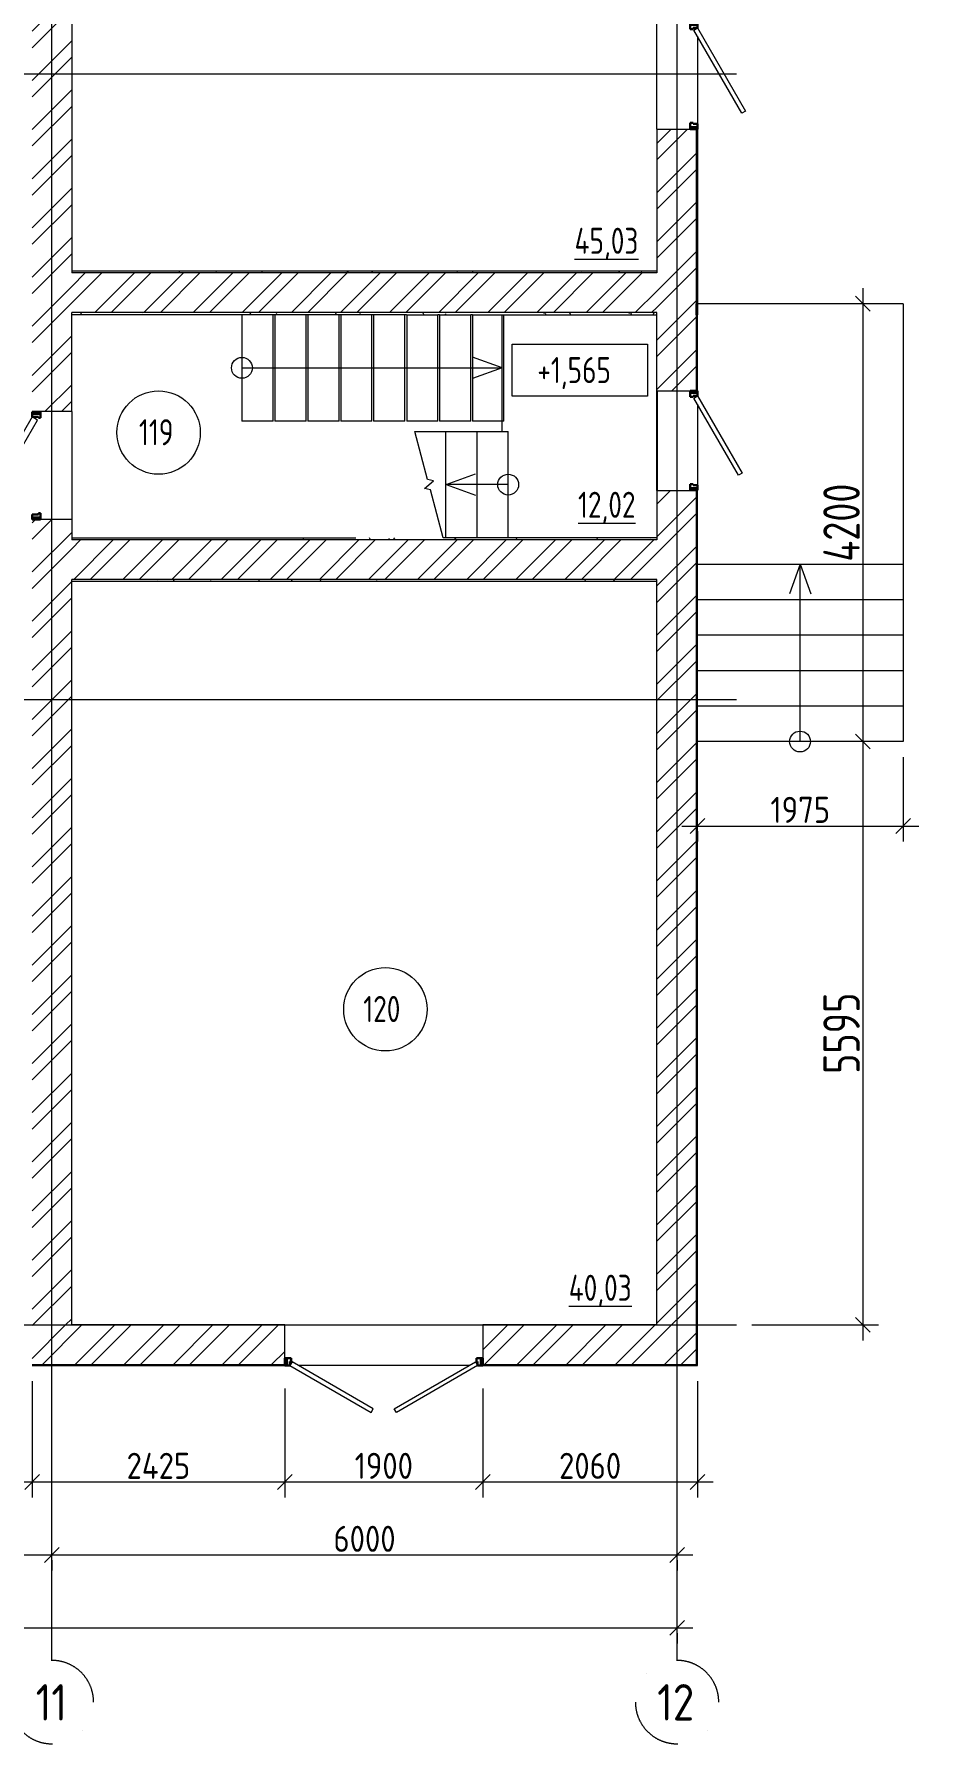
# Model space of a CAD drawing. Header units: millimetres. Extents: x 3292171 to 3365605, y -644412 to -600630.
# Drawn here: x 3357115 to 3365605, y -630691 to -614293 of the extents above; entities that cross this region are included whole.
import ezdxf

# ---------------------------------------------------------------- set-up
doc = ezdxf.new("R2010")
doc.units = ezdxf.units.MM
doc.header["$LTSCALE"] = 0.5
doc.linetypes.add('ADSK_Линия сетки', pattern=[25, 20, -2.5, 0, -2.5])
doc.linetypes.add('штрихпунктирная', pattern=[25.4, 12.7, -6.35, 0, -6.35])
doc.layers.add('A-DOOR', color=7, linetype='Continuous', lineweight=18, true_color=0x7f7f7f)
for name, color, linetype, lineweight in [('Каркас_Импост', 7, 'Continuous', 30), ('Лестницы', 7, 'Continuous', 18), ('Марки помещений', 7, 'Continuous', 20), ('Монтажный зазор', 7, 'Continuous', 30), ('ОСИ', 115, 'штрихпунктирная', 20), ('Панель', 7, 'Continuous', 18), ('Типовые аннотации', 7, 'Continuous', 18), ('Элементы узлов', 7, 'Continuous', 18)]:
    doc.layers.add(name, color=color, linetype=linetype, lineweight=lineweight)
doc.styles.add('GOST Common_1', font='GOST_Common.ttf', dxfattribs={"width": 0.9, "height": 250})
doc.styles.add('GOST Common_2', font='GOST_Common.ttf', dxfattribs={"width": 0.8, "height": 350})
doc.dimstyles.new('ADSK_Основной_2_5_мм', dxfattribs={"dimscale": 304.8, "dimtxt": 251.428749, "dimasz": 0.463911, "dimexe": 0.492126, "dimexo": 0.492126, "dimgap": 0.098425, "dimtad": 1, "dimdec": 3, "dimrnd": 0.001, "dimdsep": 46, "dimtxsty": 'GOST Common_1', "dimblk1": 'OBLIQUE', "dimblk2": 'OBLIQUE', "dimsah": 1, "dimcen": 0.09, "dimdle": 0.492126, "dimazin": 2, "dimtfac": 1, "dimtdec": 4, "dimtix": 1, "dimtmove": 0, "dimatfit": 3, "dimfxl": 1, "dimtvp": 1, "dimtolj": 1, "dimtzin": 0, "dimlwd": 20, "dimlwe": 20, "dimarcsym": 2})
doc.dimstyles.new('ADSK_Основной_2_5_мм_1', dxfattribs={"dimscale": 304.8, "dimtxt": 251.428749, "dimasz": 0.463911, "dimexe": 0.492126, "dimexo": 0.492126, "dimgap": 0.098425, "dimtad": 1, "dimdec": 3, "dimrnd": 0.001, "dimdsep": 46, "dimtxsty": 'GOST Common_1', "dimblk1": 'OBLIQUE', "dimblk2": 'OBLIQUE', "dimsah": 1, "dimcen": 0.09, "dimdle": 0.492126, "dimazin": 2, "dimtfac": 1, "dimtdec": 4, "dimtix": 1, "dimtmove": 1, "dimatfit": 3, "dimfxl": 1, "dimtvp": 1, "dimtolj": 1, "dimtzin": 0, "dimlwd": 20, "dimlwe": 20, "dimarcsym": 2})
doc.dimstyles.new('ADSK_Основной_2_5_мм_Округление_до_1_мм', dxfattribs={"dimscale": 304.8, "dimtxt": 251.428749, "dimasz": 0.463911, "dimexe": 0.492126, "dimexo": 0.492126, "dimgap": 0.098425, "dimtad": 1, "dimdec": 0, "dimdsep": 46, "dimtxsty": 'GOST Common_2', "dimblk1": 'OBLIQUE', "dimblk2": 'OBLIQUE', "dimsah": 1, "dimcen": 0.09, "dimdle": 0.492126, "dimazin": 2, "dimtfac": 1, "dimtdec": 4, "dimtix": 1, "dimtmove": 0, "dimatfit": 3, "dimfxl": 1, "dimtvp": 1, "dimtolj": 1, "dimtzin": 0, "dimlwd": 20, "dimlwe": 20, "dimarcsym": 2})
pattern_1 = [(45, (3327284.68, -617673.4), (-235.7317, 235.7317), []), (45, (3327441.83, -617673.4), (-235.7317, 235.7317), [])]
pattern_2 = [(45, (3327284.68, -617673.39), (-106.066, 106.066), [])]
pattern_3 = [(0, (3327284.68, -617673.39), (406.4, 101.6), [33.528, -271.272, 33.528, -271.272, -1625.6]), (0, (3327284.68, -617673.39), (406.4, 101.6), [-609.6, 33.528, -576.072, 33.528, -271.272, -711.2]), (0, (3327284.68, -617673.39), (406.4, 101.6), [-1524, 33.528, -169.672, 33.528, -474.472]), (120, (3327437.08, -617622.59), (-291.18818, 301.15272), [33.528, -271.272, 33.528, -271.272, -1625.6]), (120, (3327437.08, -617622.59), (-291.18818, 301.15272), [-609.6, 33.528, -576.072, 33.528, -271.272, -711.2]), (120, (3327437.08, -617622.59), (-291.18818, 301.15272), [-1524, 33.528, -169.672, 33.528, -474.472]), (240, (3327487.88, -617419.39), (-115.21182, -402.75272), [33.528, -271.272, 33.528, -271.272, -1625.6]), (240, (3327487.88, -617419.39), (-115.21182, -402.75272), [-609.6, 33.528, -576.072, 33.528, -271.272, -711.2]), (240, (3327487.88, -617419.39), (-115.21182, -402.75272), [-1524, 33.528, -169.672, 33.528, -474.472])]

# ---------------------------------------------------------------- blocks, each defined once
blk = doc.blocks.new('Лестница в АБК - Лестница в АБК-897590-004_АР_РД_План_0_000')
at = {"layer": 'Лестницы'}
for p, q in [((31824, 690), (31824, -330)), ((32124, -330), (32124, 690)), ((32140, 690), (32140, -330)), ((32440, -330), (32440, 690)), ((32456, 690), (32456, -330)), ((32756, -330), (32756, 690)), ((32772, 690), (32772, -330)), ((33072, -330), (33072, 690)), ((33088, 690), (33088, -330)), ((33388, -330), (33388, 690)), ((33405, 690), (33705, 690)), ((33405, 690), (33405, -330)), ((33705, -330), (33705, 690)), ((33721, 690), (34021, 690)), ((33721, 690), (33721, -330)), ((34021, -330), (34021, 690)), ((34037, 690), (34337, 690)), ((34037, 690), (34037, -330)), ((34320, 690), (35805, 690)), ((34320, -430), (34320, 690)), ((34337, -330), (34337, 690)), ((35810, -40), (35810, -995)), ((32124, -330), (31824, -330)), ((32440, -330), (32140, -330)), ((32756, -330), (32456, -330)), ((33072, -330), (32772, -330)), ((33388, -330), (33088, -330)), ((33705, -330), (33405, -330)), ((33482, -430), (33782, -430)), ((34021, -330), (33721, -330)), ((33782, -430), (34081, -430)), ((33782, -1450), (33782, -430)), ((34337, -330), (34037, -330)), ((34081, -430), (34379, -430)), ((34081, -1450), (34081, -430)), ((34379, -1450), (34379, -430)), ((33782, -1450), (33756, -1450)), ((34081, -1450), (33782, -1450)), ((34379, -1450), (34081, -1450)), ((35805, -1450), (34379, -1450))]:
    blk.add_line(p, q, dxfattribs=at)
blk = doc.blocks.new('AC_Дверь_Двупольная_Стальная - 1900x2490_h_-974125-004_АР_РД_План_0_000')
at = {"layer": 'Каркас_Импост'}
for p, q in [((-930, 195), (-900, 195)), ((-930, 125), (-930, 195)), ((-900, 195), (-900, 155)), ((930, 195), (900, 195)), ((900, 195), (900, 155)), ((930, 125), (930, 195)), ((-890, 125), (-930, 125)), ((-900, 155), (-890, 155)), ((-890, 155), (-890, 125)), ((900, 155), (890, 155)), ((890, 155), (890, 125)), ((890, 125), (930, 125))]:
    blk.add_line(p, q, dxfattribs=at)
at = {"layer": 'Монтажный зазор'}
for p, q in [((-950, 195), (-930, 195)), ((-950, 125), (-950, 195)), ((-930, 195), (-930, 125)), ((950, 195), (930, 195)), ((930, 195), (930, 125)), ((950, 125), (950, 195)), ((-930, 125), (-950, 125)), ((930, 125), (950, 125))]:
    blk.add_line(p, q, dxfattribs=at)
at = {"layer": 'Панель'}
for p, q in [((-900, 195), (-121, 645)), ((-101, 610), (-880, 160)), ((-121, 645), (-101, 610)), ((121, 645), (101, 610)), ((101, 610), (880, 160)), ((900, 195), (121, 645)), ((-880, 160), (-900, 195)), ((880, 160), (900, 195))]:
    blk.add_line(p, q, dxfattribs=at)
blk = doc.blocks.new('AC_Дверь_Однопольная_Стальная - 1020x2250_h_ Н Пр-974121-004_АР_РД_План_0_000')
at = {"layer": 'Каркас_Импост'}
for p, q in [((-490, 195), (-460, 195)), ((-490, 125), (-490, 195)), ((-460, 195), (-460, 155)), ((460, 195), (490, 195)), ((460, 155), (460, 195)), ((490, 195), (490, 125)), ((-450, 125), (-490, 125)), ((-460, 155), (-450, 155)), ((-450, 155), (-450, 125)), ((450, 155), (460, 155)), ((450, 125), (450, 155)), ((490, 125), (450, 125))]:
    blk.add_line(p, q, dxfattribs=at)
at = {"layer": 'Монтажный зазор'}
for p, q in [((-510, 195), (-490, 195)), ((-510, 125), (-510, 195)), ((-490, 195), (-490, 125)), ((490, 195), (510, 195)), ((490, 125), (490, 195)), ((510, 195), (510, 125)), ((-490, 125), (-510, 125)), ((510, 125), (490, 125))]:
    blk.add_line(p, q, dxfattribs=at)
at = {"layer": 'Панель'}
for p, q in [((-460, 195), (337, 655)), ((357, 620), (-440, 160)), ((337, 655), (357, 620)), ((-440, 160), (-460, 195))]:
    blk.add_line(p, q, dxfattribs=at)
blk = doc.blocks.new('AC_Дверь_Однопольная_Стальная - 955x2065_h_ Н Пр-974117-004_АР_РД_План_0_000')
at = {"layer": 'Каркас_Импост'}
for p, q in [((-458, 195), (-428, 195)), ((-458, 125), (-458, 195)), ((-428, 195), (-428, 155)), ((427, 195), (457, 195)), ((427, 155), (427, 195)), ((457, 195), (457, 125)), ((-418, 125), (-458, 125)), ((-428, 155), (-418, 155)), ((-418, 155), (-418, 125)), ((417, 155), (427, 155)), ((417, 125), (417, 155)), ((457, 125), (417, 125))]:
    blk.add_line(p, q, dxfattribs=at)
at = {"layer": 'Монтажный зазор'}
for p, q in [((-478, 195), (-458, 195)), ((-478, 125), (-478, 195)), ((-458, 195), (-458, 125)), ((457, 195), (477, 195)), ((457, 125), (457, 195)), ((477, 195), (477, 125)), ((-458, 125), (-478, 125)), ((477, 125), (457, 125))]:
    blk.add_line(p, q, dxfattribs=at)
at = {"layer": 'Панель'}
for p, q in [((-428, 195), (313, 623)), ((333, 588), (-408, 160)), ((313, 623), (333, 588)), ((-408, 160), (-428, 195))]:
    blk.add_line(p, q, dxfattribs=at)
blk = doc.blocks.new('Входная лестница в АБК - Входная лестница в АБК-955312-004_АР_РД_План_0_000')
at = {"layer": 'Лестницы', "lineweight": 9}
h = blk.add_hatch(dxfattribs=at)
h.set_pattern_fill('FP_87', color=256, style=0, pattern_type=2)
h.set_pattern_definition([(45, (0, 0), (-224.5064, 224.5064), []), (45, (224.5, 0), (-224.5064, 224.5064), [396.875, -79.375, 3.353, -76.022])])
h.paths.add_polyline_path([(36195, 690), (36195, 795), (36190, 795), (36190, 690)], flags=0)
at = {"layer": 'Лестницы', "lineweight": 40}
for q in [(36190, 690), (36195, 795)]:
    blk.add_line((36190, 795), q, dxfattribs=at)
at = {"layer": 'Лестницы'}
for p, q in [((36195, 795), (36195, 690)), ((38170, 795), (36195, 795)), ((38170, 795), (38170, -1705)), ((38170, -1705), (36195, -1705)), ((38170, -1705), (38170, -2045)), ((38170, -2045), (36195, -2045)), ((38170, -2045), (38170, -2385)), ((38170, -2385), (36195, -2385)), ((38170, -2385), (38170, -2725)), ((38170, -2725), (36195, -2725)), ((38170, -2725), (38170, -3065)), ((38170, -3065), (36195, -3065)), ((38170, -3065), (38170, -3405)), ((38170, -3405), (36195, -3405))]:
    blk.add_line(p, q, dxfattribs=at)
blk = doc.blocks.new('AC_Дверь_Однопольная_ПВХ - 1035x2250_h_ В Л-960098-004_АР_РД_План_0_000')
at = {"layer": 'Каркас_Импост'}
for p, q in [((-468, 190), (-498, 190)), ((-498, 190), (-498, 110)), ((-468, 130), (-468, 190)), ((497, 190), (467, 190)), ((467, 190), (467, 130)), ((497, 110), (497, 190)), ((-498, 110), (-458, 110)), ((-458, 130), (-468, 130)), ((-458, 110), (-458, 130)), ((467, 130), (457, 130)), ((457, 130), (457, 110)), ((457, 110), (497, 110))]:
    blk.add_line(p, q, dxfattribs=at)
at = {"layer": 'Монтажный зазор'}
for p, q in [((-498, 190), (-518, 190)), ((-518, 190), (-518, 110)), ((-498, 110), (-498, 190)), ((517, 190), (497, 190)), ((497, 190), (497, 110)), ((517, 110), (517, 190)), ((-518, 110), (-498, 110)), ((497, 110), (517, 110))]:
    blk.add_line(p, q, dxfattribs=at)
at = {"layer": 'Панель'}
for p, q in [((-342, 658), (-372, 606)), ((467, 190), (-342, 658)), ((-372, 606), (437, 138)), ((437, 138), (467, 190))]:
    blk.add_line(p, q, dxfattribs=at)
blk = doc.blocks.new('ADSK_Стрелка - По умолчанию-1677049-004_АР_РД_План_0_000')
at = {"layer": 'Элементы узлов', "lineweight": 18}
blk.add_line((0, 0), (2496, 0), dxfattribs=at)
blk = doc.blocks.new('Линия разрыва - По умолчанию-1685723-004_АР_РД_План_0_000')
at = {"layer": 'Элементы узлов', "lineweight": 18}
for p, q in [((-50, 0), (-528, 0)), ((-25, 50), (-50, 0)), ((25, -50), (-25, 50)), ((50, 0), (25, -50)), ((528, 0), (50, 0))]:
    blk.add_line(p, q, dxfattribs=at)
blk = doc.blocks.new('ADSK_Стрелка - По умолчанию-1685775-004_АР_РД_План_0_000')
at = {"layer": 'Элементы узлов', "lineweight": 18}
blk.add_line((0, 0), (597, 0), dxfattribs=at)
blk = doc.blocks.new('ADSK_Стрелка - По умолчанию-1004154-004_АР_РД_План_0_000')
at = {"layer": 'Элементы узлов', "lineweight": 18}
blk.add_line((0, 0), (1700, 0), dxfattribs=at)
blk = doc.blocks.new('Ось сетки - Круг_Ø8 мм-6577-004_АР_РД_План_0_000')
at = {"layer": 'ОСИ', "lineweight": 20}
for start, end in [(360, 180), (180, 360)]:
    blk.add_arc((0, 0), 4, start, end, dxfattribs=at)
blk = doc.blocks.new('_Oblique')
at = {"color": 0, "linetype": 'ByBlock', "lineweight": -2}
blk.add_line((-0.5, -0.5), (0.5, 0.5), dxfattribs=at)
blk = doc.blocks.new('*D2460')
at = {"layer": 'A-DOOR', "color": 0, "lineweight": 20, "transparency": 16777216}
for p, q in [((3351135, -628880), (3357435, -628880)), ((3351285, -628930), (3351285, -629030)), ((3357285, -628930), (3357285, -629030))]:
    blk.add_line(p, q, dxfattribs=at)
at = {"layer": 'Defpoints', "color": 0, "lineweight": 15, "transparency": 16777216}
for p in [(3351285, -628780), (3357285, -628780), (3357285, -628880)]:
    blk.add_point(p, dxfattribs=at)
at = {"layer": 'A-DOOR', "color": 0, "lineweight": 20, "transparency": 16777216, "xscale": 141.4, "yscale": 141.4, "zscale": 141.4, "rotation": 180}
blk.add_blockref('_Oblique', (3351285, -628880), dxfattribs=at)
at = {"layer": 'A-DOOR', "color": 0, "lineweight": 20, "transparency": 16777216, "xscale": 141.4, "yscale": 141.4, "zscale": 141.4}
blk.add_blockref('_Oblique', (3357285, -628880), dxfattribs=at)
at = {"layer": 'A-DOOR', "color": 0, "lineweight": 20, "transparency": 16777216, "insert": (3354285, -628725), "char_height": 250, "width": 756.84, "attachment_point": 5, "style": 'GOST Common_1'}
blk.add_mtext('\\A1;6000', dxfattribs=at)
blk = doc.blocks.new('*D2461')
at = {"layer": 'A-DOOR', "color": 0, "lineweight": 20, "transparency": 16777216}
for p, q in [((3357135, -628880), (3363435, -628880)), ((3357285, -628930), (3357285, -629030)), ((3363285, -628930), (3363285, -629030))]:
    blk.add_line(p, q, dxfattribs=at)
at = {"layer": 'Defpoints', "color": 0, "lineweight": 15, "transparency": 16777216}
for p in [(3357285, -628780), (3363285, -628780), (3363285, -628880)]:
    blk.add_point(p, dxfattribs=at)
at = {"layer": 'A-DOOR', "color": 0, "lineweight": 20, "transparency": 16777216, "xscale": 141.4, "yscale": 141.4, "zscale": 141.4, "rotation": 180}
blk.add_blockref('_Oblique', (3357285, -628880), dxfattribs=at)
at = {"layer": 'A-DOOR', "color": 0, "lineweight": 20, "transparency": 16777216, "xscale": 141.4, "yscale": 141.4, "zscale": 141.4}
blk.add_blockref('_Oblique', (3363285, -628880), dxfattribs=at)
at = {"layer": 'A-DOOR', "color": 0, "lineweight": 20, "transparency": 16777216, "insert": (3360285, -628725), "char_height": 250, "width": 756.84, "attachment_point": 5, "style": 'GOST Common_1'}
blk.add_mtext('\\A1;6000', dxfattribs=at)
blk = doc.blocks.new('*D2468')
at = {"layer": 'A-DOOR', "color": 0, "lineweight": 20, "transparency": 16777216}
for p, q in [((3356040, -627108), (3356040, -628330)), ((3357095, -627213), (3357095, -628330)), ((3355890, -628180), (3357245, -628180))]:
    blk.add_line(p, q, dxfattribs=at)
at = {"layer": 'Defpoints', "color": 0, "lineweight": 15, "transparency": 16777216}
for p in [(3356040, -626958), (3357095, -627063), (3357095, -628180)]:
    blk.add_point(p, dxfattribs=at)
at = {"layer": 'A-DOOR', "color": 0, "lineweight": 20, "transparency": 16777216, "xscale": 141.4, "yscale": 141.4, "zscale": 141.4, "rotation": 180}
blk.add_blockref('_Oblique', (3356040, -628180), dxfattribs=at)
at = {"layer": 'A-DOOR', "color": 0, "lineweight": 20, "transparency": 16777216, "xscale": 141.4, "yscale": 141.4, "zscale": 141.4}
blk.add_blockref('_Oblique', (3357095, -628180), dxfattribs=at)
at = {"layer": 'A-DOOR', "color": 0, "lineweight": 20, "transparency": 16777216, "insert": (3356567, -628025), "char_height": 250, "width": 700.59, "attachment_point": 5, "style": 'GOST Common_1'}
blk.add_mtext('\\A1;1055', dxfattribs=at)
blk = doc.blocks.new('*D2469')
at = {"layer": 'A-DOOR', "color": 0, "lineweight": 20, "transparency": 16777216}
for p, q in [((3357095, -627213), (3357095, -628330)), ((3359520, -627284), (3359520, -628330)), ((3356945, -628180), (3359670, -628180))]:
    blk.add_line(p, q, dxfattribs=at)
at = {"layer": 'Defpoints', "color": 0, "lineweight": 15, "transparency": 16777216}
for p in [(3357095, -627063), (3359520, -627134), (3359520, -628180)]:
    blk.add_point(p, dxfattribs=at)
at = {"layer": 'A-DOOR', "color": 0, "lineweight": 20, "transparency": 16777216, "xscale": 141.4, "yscale": 141.4, "zscale": 141.4, "rotation": 180}
blk.add_blockref('_Oblique', (3357095, -628180), dxfattribs=at)
at = {"layer": 'A-DOOR', "color": 0, "lineweight": 20, "transparency": 16777216, "xscale": 141.4, "yscale": 141.4, "zscale": 141.4}
blk.add_blockref('_Oblique', (3359520, -628180), dxfattribs=at)
at = {"layer": 'A-DOOR', "color": 0, "lineweight": 20, "transparency": 16777216, "insert": (3358307, -628025), "char_height": 250, "width": 782.41, "attachment_point": 5, "style": 'GOST Common_1'}
blk.add_mtext('\\A1;2425', dxfattribs=at)
blk = doc.blocks.new('*D2470')
at = {"layer": 'A-DOOR', "color": 0, "lineweight": 20, "transparency": 16777216}
for p, q in [((3359520, -627284), (3359520, -628330)), ((3361420, -627284), (3361420, -628330)), ((3359370, -628180), (3361570, -628180))]:
    blk.add_line(p, q, dxfattribs=at)
at = {"layer": 'Defpoints', "color": 0, "lineweight": 15, "transparency": 16777216}
for p in [(3359520, -627134), (3361420, -627134), (3361420, -628180)]:
    blk.add_point(p, dxfattribs=at)
at = {"layer": 'A-DOOR', "color": 0, "lineweight": 20, "transparency": 16777216, "xscale": 141.4, "yscale": 141.4, "zscale": 141.4, "rotation": 180}
blk.add_blockref('_Oblique', (3359520, -628180), dxfattribs=at)
at = {"layer": 'A-DOOR', "color": 0, "lineweight": 20, "transparency": 16777216, "xscale": 141.4, "yscale": 141.4, "zscale": 141.4}
blk.add_blockref('_Oblique', (3361420, -628180), dxfattribs=at)
at = {"layer": 'A-DOOR', "color": 0, "lineweight": 20, "transparency": 16777216, "insert": (3360470, -628025), "char_height": 250, "width": 700.59, "attachment_point": 5, "style": 'GOST Common_1'}
blk.add_mtext('\\A1;1900', dxfattribs=at)
blk = doc.blocks.new('*D2471')
at = {"layer": 'A-DOOR', "color": 0, "lineweight": 20, "transparency": 16777216}
for p, q in [((3363480, -627213), (3363480, -628330)), ((3361420, -627284), (3361420, -628330)), ((3361270, -628180), (3363630, -628180))]:
    blk.add_line(p, q, dxfattribs=at)
at = {"layer": 'Defpoints', "color": 0, "lineweight": 15, "transparency": 16777216}
for p in [(3363480, -627063), (3361420, -627134), (3363480, -628180)]:
    blk.add_point(p, dxfattribs=at)
at = {"layer": 'A-DOOR', "color": 0, "lineweight": 20, "transparency": 16777216, "xscale": 141.4, "yscale": 141.4, "zscale": 141.4, "rotation": 180}
blk.add_blockref('_Oblique', (3361420, -628180), dxfattribs=at)
at = {"layer": 'A-DOOR', "color": 0, "lineweight": 20, "transparency": 16777216, "xscale": 141.4, "yscale": 141.4, "zscale": 141.4}
blk.add_blockref('_Oblique', (3363480, -628180), dxfattribs=at)
at = {"layer": 'A-DOOR', "color": 0, "lineweight": 20, "transparency": 16777216, "insert": (3362450, -628025), "char_height": 250, "width": 756.84, "attachment_point": 5, "style": 'GOST Common_1'}
blk.add_mtext('\\A1;2060', dxfattribs=at)
blk = doc.blocks.new('*D2472')
at = {"layer": 'A-DOOR', "color": 0, "lineweight": 20, "transparency": 16777216}
for p, q in [((3327135, -629580), (3363435, -629580)), ((3327285, -629630), (3327285, -629730)), ((3363285, -629630), (3363285, -629730))]:
    blk.add_line(p, q, dxfattribs=at)
at = {"layer": 'Defpoints', "color": 0, "lineweight": 15, "transparency": 16777216}
for p in [(3327285, -629480), (3363285, -629480), (3363285, -629580)]:
    blk.add_point(p, dxfattribs=at)
at = {"layer": 'A-DOOR', "color": 0, "lineweight": 20, "transparency": 16777216, "xscale": 141.4, "yscale": 141.4, "zscale": 141.4, "rotation": 180}
blk.add_blockref('_Oblique', (3327285, -629580), dxfattribs=at)
at = {"layer": 'A-DOOR', "color": 0, "lineweight": 20, "transparency": 16777216, "xscale": 141.4, "yscale": 141.4, "zscale": 141.4}
blk.add_blockref('_Oblique', (3363285, -629580), dxfattribs=at)
at = {"layer": 'A-DOOR', "color": 0, "lineweight": 20, "transparency": 16777216, "insert": (3345595, -629027), "char_height": 250, "width": 946.05, "attachment_point": 1, "line_spacing_factor": 1.022761, "style": 'GOST Common_1'}
blk.add_mtext('\\A1;36000', dxfattribs=at)
blk = doc.blocks.new('Высотные отметки - Рамка-5093-004_АР_РД_План_0_000')
at = {"layer": 'Типовые аннотации', "lineweight": 20}
for p, q in [((-6.5, 0), (-6.5, 5)), ((-6.5, 5), (6.5, 5)), ((6.5, 5), (6.5, 0)), ((6.5, 0), (-6.5, 0))]:
    blk.add_line(p, q, dxfattribs=at)
blk = doc.blocks.new('ADSK_Марка_Помещение_ОдноЗначение - Номер_R4_-247393-004_АР_РД_План_0_000')
at = {"layer": 'Марки помещений'}
blk.add_circle((0, 0), 4, dxfattribs=at)
blk = doc.blocks.new('*D2503')
at = {"layer": 'A-DOOR', "color": 0, "lineweight": 20, "transparency": 16777216}
for p, q in [((3365455, -621228), (3365455, -622038)), ((3363330, -621888), (3365605, -621888)), ((3363480, -621938), (3363480, -622038))]:
    blk.add_line(p, q, dxfattribs=at)
at = {"layer": 'Defpoints', "color": 0, "lineweight": 15, "transparency": 16777216}
for p in [(3365455, -621078), (3363480, -621788), (3365455, -621888)]:
    blk.add_point(p, dxfattribs=at)
at = {"layer": 'A-DOOR', "color": 0, "lineweight": 20, "transparency": 16777216, "xscale": 141.4, "yscale": 141.4, "zscale": 141.4, "rotation": 180}
blk.add_blockref('_Oblique', (3363480, -621888), dxfattribs=at)
at = {"layer": 'A-DOOR', "color": 0, "lineweight": 20, "transparency": 16777216, "xscale": 141.4, "yscale": 141.4, "zscale": 141.4}
blk.add_blockref('_Oblique', (3365455, -621888), dxfattribs=at)
at = {"layer": 'A-DOOR', "color": 0, "lineweight": 20, "transparency": 16777216, "insert": (3364467, -621733), "char_height": 250, "width": 700.59, "attachment_point": 5, "style": 'GOST Common_1'}
blk.add_mtext('\\A1;1975', dxfattribs=at)
blk = doc.blocks.new('*D2504')
at = {"layer": 'A-DOOR', "color": 0, "lineweight": 20, "transparency": 16777216}
for p, q in [((3365068, -616728), (3365068, -621228)), ((3365018, -616878), (3364918, -616878)), ((3365018, -621078), (3364918, -621078))]:
    blk.add_line(p, q, dxfattribs=at)
at = {"layer": 'Defpoints', "color": 0, "lineweight": 15, "transparency": 16777216}
for p in [(3365168, -616878), (3365068, -621078), (3365168, -621078)]:
    blk.add_point(p, dxfattribs=at)
at = {"layer": 'A-DOOR', "color": 0, "lineweight": 20, "transparency": 16777216, "xscale": 141.4, "yscale": 141.4, "zscale": 141.4}
for p, rotation in [((3365068, -616878), 90), ((3365068, -621078), 270)]:
    blk.add_blockref('_Oblique', p, dxfattribs=dict(at, rotation=rotation))
at = {"layer": 'A-DOOR', "color": 0, "lineweight": 20, "transparency": 16777216, "insert": (3364863, -618978), "char_height": 350, "width": 782.41, "attachment_point": 5, "rotation": 90, "style": 'GOST Common_2'}
blk.add_mtext('\\A1;4200', dxfattribs=at)
blk = doc.blocks.new('*D2505')
at = {"layer": 'A-DOOR', "color": 0, "lineweight": 20, "transparency": 16777216}
for p, q in [((3365068, -620928), (3365068, -626823)), ((3365018, -621078), (3364918, -621078)), ((3364003, -626673), (3365218, -626673))]:
    blk.add_line(p, q, dxfattribs=at)
at = {"layer": 'Defpoints', "color": 0, "lineweight": 15, "transparency": 16777216}
for p in [(3365168, -621078), (3363853, -626673), (3365068, -626673)]:
    blk.add_point(p, dxfattribs=at)
at = {"layer": 'A-DOOR', "color": 0, "lineweight": 20, "transparency": 16777216, "xscale": 141.4, "yscale": 141.4, "zscale": 141.4}
for p, rotation in [((3365068, -621078), 90), ((3365068, -626673), 270)]:
    blk.add_blockref('_Oblique', p, dxfattribs=dict(at, rotation=rotation))
at = {"layer": 'A-DOOR', "color": 0, "lineweight": 20, "transparency": 16777216, "insert": (3364863, -623876), "char_height": 350, "width": 756.84, "attachment_point": 5, "rotation": 90, "style": 'GOST Common_2'}
blk.add_mtext('\\A1;5595', dxfattribs=at)

msp = doc.modelspace()

# ---------------------------------------------------------------- hatches: boundary and pattern name
at = {"layer": 'A-DOOR', "lineweight": 9, "true_color": 0x636466}
h = msp.add_hatch(dxfattribs=at)
h.set_pattern_fill('FP_54', color=251, style=0, pattern_type=2)
h.set_pattern_definition(pattern_1)
h.paths.add_polyline_path([(3363089.6806, -627053.3913), (3363469.6806, -627053.3913), (3363469.6806, -619123.3913), (3363089.6806, -619123.3913), (3363089.6806, -626673.3913)], flags=0)
h.paths.add_polyline_path([(3363469.6806, -616983.3913), (3363469.6806, -615203.3913), (3363089.6806, -615203.3913), (3363089.6806, -616983.3913), (3363094.6806, -616983.3913)], flags=0)
h.paths.add_polyline_path([(3363409.6806, -614183.3913), (3363469.6806, -614183.3913), (3363469.6806, -608163.3913), (3363089.6806, -608163.3913), (3363089.6806, -614183.3913)], flags=0)
h = msp.add_hatch(dxfattribs=at)
h.set_pattern_fill('FP_52', color=251, style=0, pattern_type=2)
h.set_pattern_definition(pattern_2)
h.paths.add_polyline_path([(3363469.6806, -627063.3913), (3363479.6806, -627063.3913), (3363479.6806, -621077.8949), (3363474.6806, -621077.8949), (3363474.6806, -619123.3913), (3363469.6806, -619123.3913), (3363469.6806, -627053.3913)], flags=0)
h.paths.add_polyline_path([(3363469.6806, -616983.3913), (3363479.6806, -616983.3913), (3363479.6806, -615203.3913), (3363469.6806, -615203.3913), (3363469.6806, -616877.8949)], flags=0)
h.paths.add_polyline_path([(3363479.6806, -614183.3913), (3363479.6806, -608153.3913), (3363469.6806, -608153.3913), (3363469.6806, -614183.3913)], flags=0)
h = msp.add_hatch(dxfattribs=at)
h.set_pattern_fill('FP_54', color=251, style=0, pattern_type=2)
h.set_pattern_definition(pattern_1)
h.paths.add_polyline_path([(3357094.6806, -626673.3913), (3357474.6806, -626673.3913), (3357474.6806, -618948.3913), (3357094.6806, -618948.3913), (3357094.6806, -626384.8135)], flags=0)
h.paths.add_polyline_path([(3357474.6806, -617913.3913), (3357474.6806, -608543.3913), (3357094.6806, -608543.3913), (3357094.6806, -617913.3913), (3357174.6806, -617913.3913)], flags=0)
h = msp.add_hatch(dxfattribs=at)
h.set_pattern_fill('FP_53', color=251, style=0, pattern_type=2)
h.set_pattern_definition(pattern_3)
h.paths.add_polyline_path([(3357474.6806, -616583.3913), (3363089.6806, -616583.3913), (3363089.6806, -616563.3913), (3357474.6806, -616563.3913)], flags=0)
h = msp.add_hatch(dxfattribs=at)
h.set_pattern_fill('FP_54', color=251, style=0, pattern_type=2)
h.set_pattern_definition(pattern_1)
h.paths.add_polyline_path([(3363089.6806, -616963.3913), (3363089.6806, -616583.3913), (3357474.6806, -616583.3913), (3357474.6806, -616963.3913), (3361285.9004, -616963.3913)], flags=0)
h = msp.add_hatch(dxfattribs=at)
h.set_pattern_fill('FP_53', color=251, style=0, pattern_type=2)
h.set_pattern_definition(pattern_3)
h.paths.add_polyline_path([(3363089.6806, -616983.3913), (3363089.6806, -616963.3913), (3357474.6806, -616963.3913), (3357474.6806, -616983.3913), (3361621.4413, -616983.3913)], flags=0)
h = msp.add_hatch(dxfattribs=at)
h.set_pattern_fill('FP_54', color=251, style=0, pattern_type=2)
h.set_pattern_definition(pattern_1)
h.paths.add_polyline_path([(3363469.6806, -619123.3913), (3363469.6806, -618668.3913), (3363089.6806, -618668.3913), (3363089.6806, -619123.3913)], flags=0)
h.paths.add_polyline_path([(3363469.6806, -617713.3913), (3363469.6806, -616983.3913), (3363089.6806, -616983.3913), (3363089.6806, -617713.3913), (3363409.6806, -617713.3913)], flags=0)
h = msp.add_hatch(dxfattribs=at)
h.set_pattern_fill('FP_52', color=251, style=0, pattern_type=2)
h.set_pattern_definition(pattern_2)
h.paths.add_polyline_path([(3363479.6806, -621077.8949), (3363479.6806, -618668.3913), (3363469.6806, -618668.3913), (3363469.6806, -619123.3913), (3363474.6806, -619123.3913), (3363474.6806, -621077.8949)], flags=0)
h.paths.add_polyline_path([(3363479.6806, -617713.3913), (3363479.6806, -616983.3913), (3363469.6806, -616983.3913), (3363469.6806, -617713.3913)], flags=0)
h = msp.add_hatch(dxfattribs=at)
h.set_pattern_fill('FP_53', color=251, style=0, pattern_type=2)
h.set_pattern_definition(pattern_3)
h.paths.add_polyline_path([(3363089.6806, -619143.3913), (3363089.6806, -619123.3913), (3357474.6806, -619123.3913), (3357474.6806, -619143.3913), (3361663.8296, -619143.3913)], flags=0)
h = msp.add_hatch(dxfattribs=at)
h.set_pattern_fill('FP_54', color=251, style=0, pattern_type=2)
h.set_pattern_definition(pattern_1)
h.paths.add_polyline_path([(3357474.6806, -619523.3913), (3363089.6806, -619523.3913), (3363089.6806, -619143.3913), (3357474.6806, -619143.3913)], flags=0)
h = msp.add_hatch(dxfattribs=at)
h.set_pattern_fill('FP_53', color=251, style=0, pattern_type=2)
h.set_pattern_definition(pattern_3)
h.paths.add_polyline_path([(3363089.6806, -619543.3913), (3363089.6806, -619523.3913), (3357474.6806, -619523.3913), (3357474.6806, -619543.3913), (3361285.9004, -619543.3913)], flags=0)
h = msp.add_hatch(dxfattribs=at)
h.set_pattern_fill('FP_54', color=251, style=0, pattern_type=2)
h.set_pattern_definition(pattern_1)
h.paths.add_polyline_path([(3363089.6806, -627053.3913), (3363089.6806, -626673.3913), (3361419.6806, -626673.3913), (3361419.6806, -627053.3913)], flags=0)
h.paths.add_polyline_path([(3357094.6806, -627053.3913), (3359519.6806, -627053.3913), (3359519.6806, -626673.3913), (3357094.6806, -626673.3913)], flags=0)
h = msp.add_hatch(dxfattribs=at)
h.set_pattern_fill('FP_52', color=251, style=0, pattern_type=2)
h.set_pattern_definition(pattern_2)
h.paths.add_polyline_path([(3361419.6806, -627063.3913), (3363469.6806, -627063.3913), (3363469.6806, -627053.3913), (3361419.6806, -627053.3913)], flags=0)
h.paths.add_polyline_path([(3359519.6806, -627063.3913), (3359519.6806, -627053.3913), (3357094.6806, -627053.3913), (3357094.6806, -627063.3913)], flags=0)

# ---------------------------------------------------------------- linework, layer by layer
at = {"layer": 'A-DOOR', "color": 251, "linetype": 'ADSK_Линия сетки', "true_color": 0x636466}
for p, q in [((3357284.6806, -629891.298), (3357284.6806, -601555.4033)), ((3357284.6806, -629891.298), (3357284.6806, -601555.4033)), ((3363284.6806, -629891.298), (3363284.6806, -601555.4033)), ((3363284.6806, -629891.298), (3363284.6806, -601555.4033)), ((3292970.5006, -614673.3913), (3363853.491, -614673.3913)), ((3292970.5006, -620673.3913), (3363853.491, -620673.3913)), ((3292970.5006, -626673.3913), (3363853.491, -626673.3913))]:
    msp.add_line(p, q, dxfattribs=at)
at = {"layer": 'A-DOOR', "color": 251, "true_color": 0x636466}
for p, q in [((3357474.6806, -608543.3913), (3357474.6806, -616583.3913)), ((3363089.6806, -615203.3913), (3363089.6806, -614183.3913)), ((3363479.6806, -614313.3913), (3363479.6806, -615153.3913)), ((3363089.6806, -615203.3913), (3363089.6806, -616583.3913)), ((3363089.6806, -615203.3913), (3363409.6806, -615203.3913)), ((3363469.6806, -617713.3913), (3363469.6806, -615203.3913)), ((3363089.6806, -616583.3913), (3357474.6806, -616583.3913)), ((3357474.6806, -617913.3913), (3357474.6806, -616963.3913)), ((3363089.6806, -616963.3913), (3357474.6806, -616963.3913)), ((3363089.6806, -617713.3913), (3363089.6806, -616963.3913)), ((3363089.6806, -618668.3913), (3363089.6806, -617713.3913)), ((3363089.6806, -617713.3913), (3363409.6806, -617713.3913)), ((3363479.6806, -617843.3913), (3363479.6806, -618618.3913)), ((3357474.6806, -617913.3913), (3357174.6806, -617913.3913)), ((3357474.6806, -617913.3913), (3357474.6806, -618948.3913)), ((3363089.6806, -618668.3913), (3363089.6806, -619143.3913)), ((3363089.6806, -618668.3913), (3363409.6806, -618668.3913)), ((3363469.6806, -627053.3913), (3363469.6806, -618668.3913)), ((3357474.6806, -618948.3913), (3357174.6806, -618948.3913)), ((3357474.6806, -618948.3913), (3357474.6806, -619143.3913)), ((3363089.6806, -619143.3913), (3357474.6806, -619143.3913)), ((3357474.6806, -626673.3913), (3357474.6806, -619523.3913)), ((3363089.6806, -619523.3913), (3357474.6806, -619523.3913)), ((3363089.6806, -626673.3913), (3363089.6806, -619523.3913)), ((3359519.6806, -626673.3913), (3357474.6806, -626673.3913)), ((3359519.6806, -626993.3913), (3359519.6806, -626673.3913)), ((3359519.6806, -626673.3913), (3361419.6806, -626673.3913)), ((3363089.6806, -626673.3913), (3361419.6806, -626673.3913)), ((3361419.6806, -626673.3913), (3361419.6806, -626993.3913)), ((3357094.6806, -627053.3913), (3359519.6806, -627053.3913)), ((3361289.6806, -627063.3913), (3359649.6806, -627063.3913)), ((3361419.6806, -627053.3913), (3363469.6806, -627053.3913))]:
    msp.add_line(p, q, dxfattribs=at)
at = {"layer": 'A-DOOR', "color": 251, "lineweight": 18, "true_color": 0x636466}
for p, q in [((3363479.6806, -615203.3913), (3363479.6806, -616877.8949)), ((3357474.6806, -616563.3913), (3363089.6806, -616563.3913)), ((3360689.1878, -616983.3913), (3357474.6806, -616983.3913)), ((3361005.3145, -616983.3913), (3360989.1878, -616983.3913)), ((3361321.4413, -616983.3913), (3361305.3145, -616983.3913)), ((3363479.6806, -617713.3913), (3363479.6806, -616983.3913)), ((3363479.6806, -627063.3913), (3363479.6806, -618668.3913)), ((3357474.6806, -619123.3913), (3360200.6311, -619123.3913)), ((3363089.6806, -619543.3913), (3357474.6806, -619543.3913)), ((3357094.6806, -627063.3913), (3359519.6806, -627063.3913)), ((3361419.6806, -627063.3913), (3363479.6806, -627063.3913))]:
    msp.add_line(p, q, dxfattribs=at)
at = {"layer": 'A-DOOR', "color": 251, "lineweight": 20, "true_color": 0x636466}
for p, q in [((3361604.6806, -617493.3913), (3361322.7728, -617390.7852)), ((3361604.6806, -617493.3913), (3361322.7728, -617595.9973)), ((3361067.1526, -618613.3913), (3361349.0604, -618510.7852)), ((3361067.1526, -618613.3913), (3361349.0604, -618715.9973)), ((3364464.6806, -619377.8949), (3364362.0746, -619659.8027)), ((3364464.6806, -619377.8949), (3364567.2867, -619659.8027))]:
    msp.add_line(p, q, dxfattribs=at)
for centre in [(3359108.5538, -617493.3913), (3361663.8296, -618613.3913), (3364464.6806, -621077.8949)]:
    msp.add_circle(centre, 100, dxfattribs=at)

# ---------------------------------------------------------------- block references
at = {"layer": 'A-DOOR', "color": 251, "true_color": 0x636466}
for name, p, rotation in [('AC_Дверь_Однопольная_Стальная - 1020x2250_h_ Н Пр-974121-004_АР_РД_План_0_000', (3363284.6806, -614693.3913), 269.9999999999999), ('AC_Дверь_Однопольная_Стальная - 955x2065_h_ Н Пр-974117-004_АР_РД_План_0_000', (3363284.6806, -618190.8913), 269.9999999999999), ('AC_Дверь_Однопольная_ПВХ - 1035x2250_h_ В Л-960098-004_АР_РД_План_0_000', (3357284.6806, -618430.8913), 89.99999999999991), ('AC_Дверь_Двупольная_Стальная - 1900x2490_h_-974125-004_АР_РД_План_0_000', (3360469.6806, -626868.3913), 180)]:
    msp.add_blockref(name, p, dxfattribs=dict(at, rotation=rotation))
for name in ['Входная лестница в АБК - Входная лестница в АБК-955312-004_АР_РД_План_0_000', 'Лестница в АБК - Лестница в АБК-897590-004_АР_РД_План_0_000']:
    msp.add_blockref(name, (3327284.6806, -617673.3913), dxfattribs=at)
at = {"layer": 'A-DOOR', "color": 251, "lineweight": 20, "true_color": 0x636466, "xscale": 99.99999999999993, "yscale": 99.99999999999993, "zscale": 99.99999999999993}
for name, p in [('Высотные отметки - Рамка-5093-004_АР_РД_План_0_000', (3362350.671, -617766.5327)), ('Ось сетки - Круг_Ø8 мм-6577-004_АР_РД_План_0_000', (3357284.6806, -630291.298)), ('Ось сетки - Круг_Ø8 мм-6577-004_АР_РД_План_0_000', (3363284.6806, -630291.298))]:
    msp.add_blockref(name, p, dxfattribs=at)
at = {"layer": 'A-DOOR', "color": 251, "lineweight": 18, "true_color": 0x636466}
msp.add_blockref('ADSK_Стрелка - По умолчанию-1677049-004_АР_РД_План_0_000', (3359108.5538, -617493.3913), dxfattribs=at)
at = {"layer": 'A-DOOR', "color": 251, "true_color": 0x636466, "xscale": 99.99999999999993, "yscale": 99.99999999999993, "zscale": 99.99999999999993}
for p in [(3358308.7111, -618114.0832), (3360485.2246, -623646.0391)]:
    msp.add_blockref('ADSK_Марка_Помещение_ОдноЗначение - Номер_R4_-247393-004_АР_РД_План_0_000', p, dxfattribs=at)
at = {"layer": 'A-DOOR', "color": 251, "lineweight": 18, "true_color": 0x636466}
for name, p, rotation in [('Линия разрыва - По умолчанию-1685723-004_АР_РД_План_0_000', (3360903.8972, -618613.7289), 284.9999999999997), ('ADSK_Стрелка - По умолчанию-1685775-004_АР_РД_План_0_000', (3361663.8296, -618613.3913), 180), ('ADSK_Стрелка - По умолчанию-1004154-004_АР_РД_План_0_000', (3364464.6806, -621077.8949), 89.99999999999986)]:
    msp.add_blockref(name, p, dxfattribs=dict(at, rotation=rotation))

# ---------------------------------------------------------------- texts
at = {"layer": 'A-DOOR', "color": 251, "lineweight": 9, "true_color": 0x636466, "char_height": 250, "attachment_point": 1, "style": 'GOST Common_2'}
for s, insert, width in [('\\L45,03', (3362301.0359, -616149.8055), 894.68325), ('119', (3358120.1538, -617986.3581), 468.987187), ('\\L12,02', (3362333.8859, -618681.9851), 815.316187), ('120', (3360272.8174, -623518.3141), 526.708687), ('\\L40,03', (3362244.98, -626192.3313), 894.68325)]:
    msp.add_mtext(s, dxfattribs=dict(at, insert=insert, width=width))
at = {"layer": 'A-DOOR', "color": 251, "lineweight": 20, "true_color": 0x636466, "insert": (3361943.3659, -617389.8256), "char_height": 250, "width": 977.532294, "attachment_point": 1, "line_spacing_factor": 1.022761, "style": 'GOST Common_2'}
msp.add_mtext('+1,565', dxfattribs=at)
at = {"layer": 'A-DOOR', "color": 251, "true_color": 0x636466, "char_height": 350, "attachment_point": 1, "style": 'GOST Common_1'}
for s, insert, width in [('11', (3357129.05, -630118.7646), 375.18975), ('12', (3363093.5, -630118.7646), 461.772)]:
    msp.add_mtext(s, dxfattribs=dict(at, insert=insert, width=width))

# ---------------------------------------------------------------- dimensions: what is measured, and where the dimension line sits
at = {"layer": 'A-DOOR', "color": 251, "lineweight": 20, "true_color": 0x636466}
for base, p1, p2, override, picture, middle in [((3365067.8002, -621077.8949), (3365167.7851, -616877.8949), (3365167.7851, -621077.8949), {"dimpost": '<>', "dimfxl": 4200}, '*D2504', (3364862.8002, -618977.8949)), ((3365067.8002, -626673.3913), (3365167.7851, -621077.8949), (3363853.491, -626673.3913), {"dimpost": '<>', "dimfxl": 5747.77771}, '*D2505', (3364862.8002, -623875.6431))]:
    dim = msp.add_linear_dim(base=base, p1=p1, p2=p2, angle=90, dimstyle='ADSK_Основной_2_5_мм_Округление_до_1_мм', override=override, dxfattribs=at)
    dim.commit()
    dim.dimension.update_dxf_attribs({"geometry": picture, "text_midpoint": middle})
for base, p1, p2, override, picture, middle in [((3365454.6806, -621887.6033), (3363479.6806, -621787.6184), (3365454.6806, -621077.8949), {"dimpost": '<>', "dimfxl": 2098.650138}, '*D2503', (3364467.1806, -621732.6033)), ((3357094.6806, -628180.0487), (3356039.6806, -626958.3913), (3357094.6806, -627063.3913), {"dimpost": '<>', "dimfxl": 1060.212243}, '*D2468', (3356567.1806, -628025.0487)), ((3359519.6806, -628180.0487), (3357094.6806, -627063.3913), (3359519.6806, -627133.6279), {"dimpost": '<>', "dimfxl": 2426.016937}, '*D2469', (3358307.1806, -628025.0487)), ((3363479.6806, -628180.0487), (3361419.6806, -627133.6279), (3363479.6806, -627063.3913), {"dimpost": '<>', "dimfxl": 2061.197026}, '*D2471', (3362449.6806, -628025.0487)), ((3361419.6806, -628180.0487), (3359519.6806, -627133.6279), (3361419.6806, -627133.6279), {"dimpost": '<>', "dimfxl": 1900}, '*D2470', (3360469.6806, -628025.0487)), ((3357284.6806, -628880.0487), (3351284.6806, -628780.0638), (3357284.6806, -628780.0638), {"dimpost": '<>', "dimfxl": 6000}, '*D2460', (3354284.6806, -628725.0487)), ((3363284.6806, -628880.0487), (3357284.6806, -628780.0638), (3363284.6806, -628780.0638), {"dimpost": '<>', "dimfxl": 6000}, '*D2461', (3360284.6806, -628725.0487))]:
    dim = msp.add_linear_dim(base=base, p1=p1, p2=p2, dimstyle='ADSK_Основной_2_5_мм', override=override, dxfattribs=at)
    dim.commit()
    dim.dimension.update_dxf_attribs({"geometry": picture, "text_midpoint": middle})
dim = msp.add_linear_dim(base=(3363284.6806, -629580.0487), p1=(3327284.6806, -629480.0638), p2=(3363284.6806, -629480.0638), dimstyle='ADSK_Основной_2_5_мм_1', override={"dimpost": '<>', "dimfxl": 36000}, dxfattribs=at)
dim.commit()
dim.dimension.update_dxf_attribs({"geometry": '*D2472', "text_midpoint": (3346068.0746, -629390.0083), "dimtype": 160})

doc.saveas('drawing.dxf')
